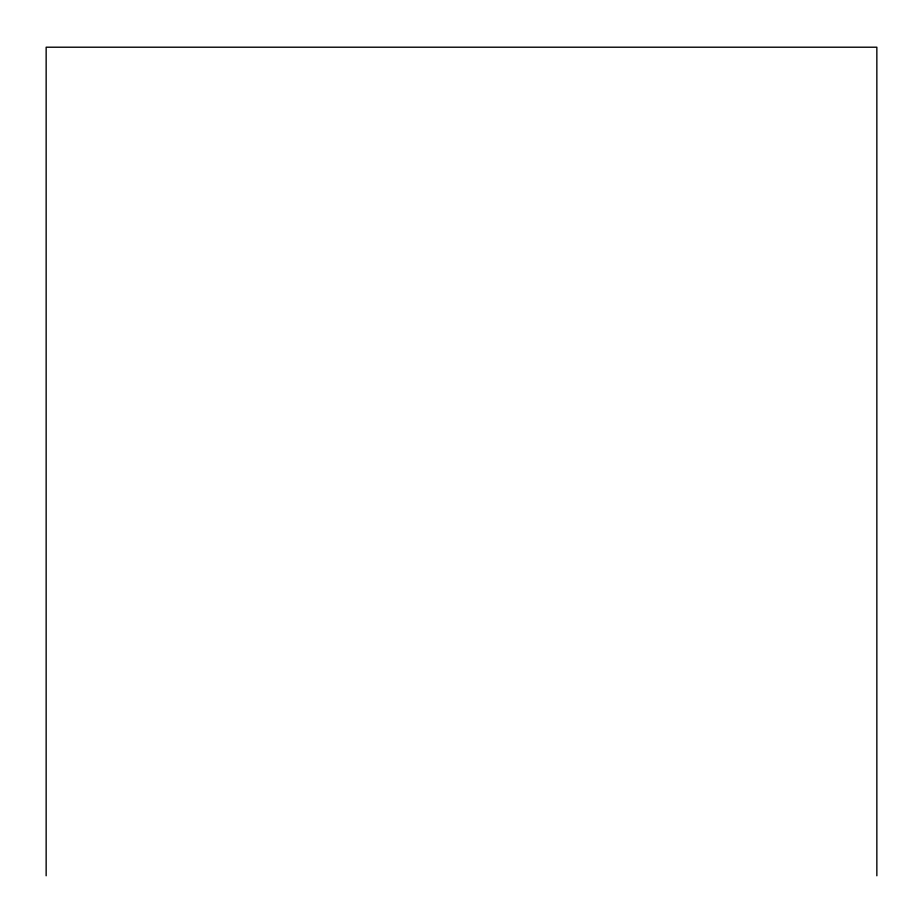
<?xml version="1.0" encoding="UTF-8"?>
<svg xmlns="http://www.w3.org/2000/svg" width="923" height="923" viewBox="0 0 923 923"><rect width="100%" height="100%" fill="white"/><g stroke="black" fill="none" stroke-linecap="round" stroke-linejoin="round"><path stroke-width="1.38" d="M876.85 875.789L876.85 47.211L46.15 47.211L46.15 875.789"/></g></svg>
